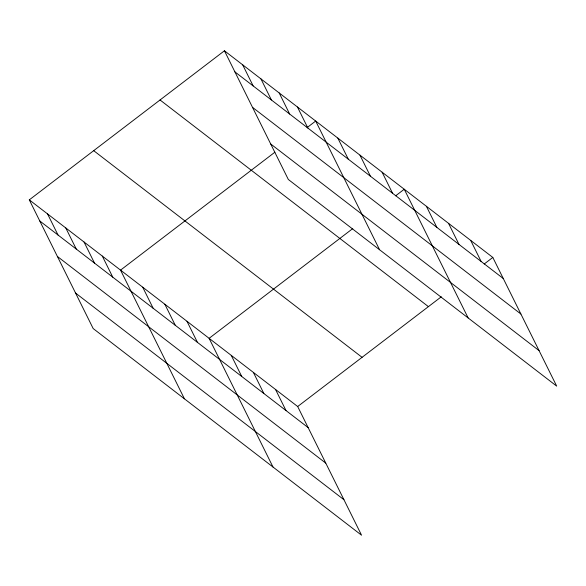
<?xml version="1.0" encoding="UTF-8"?>
<svg xmlns="http://www.w3.org/2000/svg" width="586" height="586" viewBox="0 0 586 586"><rect width="100%" height="100%" fill="white"/><g stroke="black" fill="none" stroke-linecap="round" stroke-linejoin="round"><path stroke-width="0.88" d="M29.3 199.863L297.681 406.523L361.562 535.223L93.189 328.563L29.3 199.863L224.438 50.777L492.811 257.437L556.7 386.137L288.319 179.477L224.438 50.777M274.9 152.199L120.548 270.131L184.436 398.824M307.101 127.602L315.686 121.046L379.574 249.739M352.735 228.599L209.114 338.327L272.995 467.02M395.667 195.797L404.252 189.241L468.133 317.934M297.681 406.523L441.295 296.794M484.226 264L492.811 257.437M234.905 71.873L503.286 278.526M252.529 107.377L520.91 314.037M270.695 143.966L539.076 350.626M160.044 99.979L428.417 306.639M93.694 150.668L362.075 357.328M39.767 220.959L308.148 427.612M57.399 256.463L325.772 463.123M75.557 293.051L343.938 499.712M470.675 240.385L481.143 261.481M448.532 223.339L458.999 244.428M426.388 206.287L436.863 227.383M382.109 172.189L392.576 193.277M359.965 155.144L370.433 176.232M337.829 138.091L348.296 159.18M297.432 106.989L307.906 128.078M279.185 92.94L289.652 114.028M260.938 78.883L271.406 99.972M242.685 64.834L253.152 85.922M275.537 389.478L286.005 410.566M253.394 372.425L263.861 393.514M231.258 355.372L241.725 376.468M186.971 321.275L197.438 342.363M164.834 304.229L175.302 325.318M142.691 287.177L153.158 308.265M102.301 256.075L112.768 277.163M84.047 242.025L94.514 263.114M65.8 227.969L76.268 249.057M47.547 213.919L58.021 235.008"/></g></svg>
